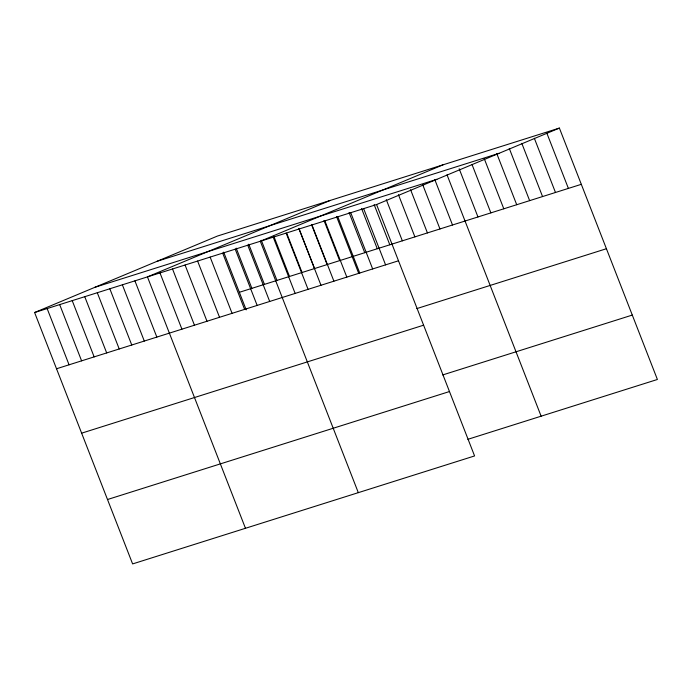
<?xml version="1.0" encoding="UTF-8"?>
<svg xmlns="http://www.w3.org/2000/svg" width="692" height="692" viewBox="0 0 692 692"><rect width="100%" height="100%" fill="white"/><g stroke="black" fill="none" stroke-linecap="round" stroke-linejoin="round"><path stroke-width="1.04" d="M34.6 312.524L376.569 204.547L474.582 455.942L132.613 563.919L34.6 312.524L217.418 236.058L559.387 128.081L657.4 379.476L467.827 439.333M330.266 200.42L147.448 276.887L245.47 528.29M443.114 164.791L260.296 241.257L358.318 492.652M376.569 204.547L559.387 128.081M157.084 261.291L499.053 153.313M94.925 287.284L436.894 179.315M239.345 292.301L581.315 184.323M56.528 368.767L398.497 260.789M416.852 308.58L606.426 248.722M81.639 433.166L423.608 325.188M442.716 374.934L632.289 315.076M107.511 499.52L449.48 391.542M546.853 133.158L568.392 188.406M534.328 138.244L555.477 192.48M521.803 143.331L542.554 196.563M509.277 148.417L529.639 200.645M496.744 153.494L516.716 204.72M484.218 158.58L503.802 208.802M472.082 164.67L490.879 212.876M459.168 168.744L477.964 216.959M447.032 174.834L541.127 416.195M434.879 179.799L452.507 224.995M422.734 184.764L439.965 228.957M410.59 189.729L427.431 232.919M398.445 194.686L414.889 236.872M386.292 199.651L402.346 240.833M374.147 204.616L389.812 244.795M363.646 208.621L385.582 264.872M361.605 208.577L377.27 248.748M350.732 212.703L372.659 268.946M349.071 212.539L364.736 252.71M337.808 216.778L359.745 273.029M336.528 216.492L358.664 273.262M324.894 220.86L346.822 277.103M323.994 220.454L339.66 260.633M311.971 224.943L333.907 281.186M311.452 224.416L327.117 264.586M298.918 228.369L314.575 268.548M299.056 229.017L320.984 285.268M286.765 233.334L302.041 272.51M286.133 233.1L308.07 289.342M273.833 236.292L289.498 276.463M273.219 237.174L295.147 293.425M261.299 240.245L276.964 280.424M248.757 244.207L264.422 284.386M247.762 245.219L269.69 301.461M236.223 248.168L251.888 288.348M235.219 249.172L257.147 305.423M223.68 252.13L246.196 309.869M222.686 253.134L244.613 309.376M210.143 257.095L232.071 313.338M197.601 261.048L219.537 317.299M185.067 265.01L206.995 321.261M172.524 268.972L194.461 325.214M159.99 272.933L181.918 329.176M134.914 280.848L156.842 337.09M122.372 284.81L144.299 341.052M109.829 288.763L131.765 345.014M97.295 292.725L119.223 348.976M84.753 296.686L106.689 352.929M72.219 300.639L94.147 356.89M59.676 304.601L81.604 360.852M47.142 308.563L69.07 364.805"/></g></svg>
